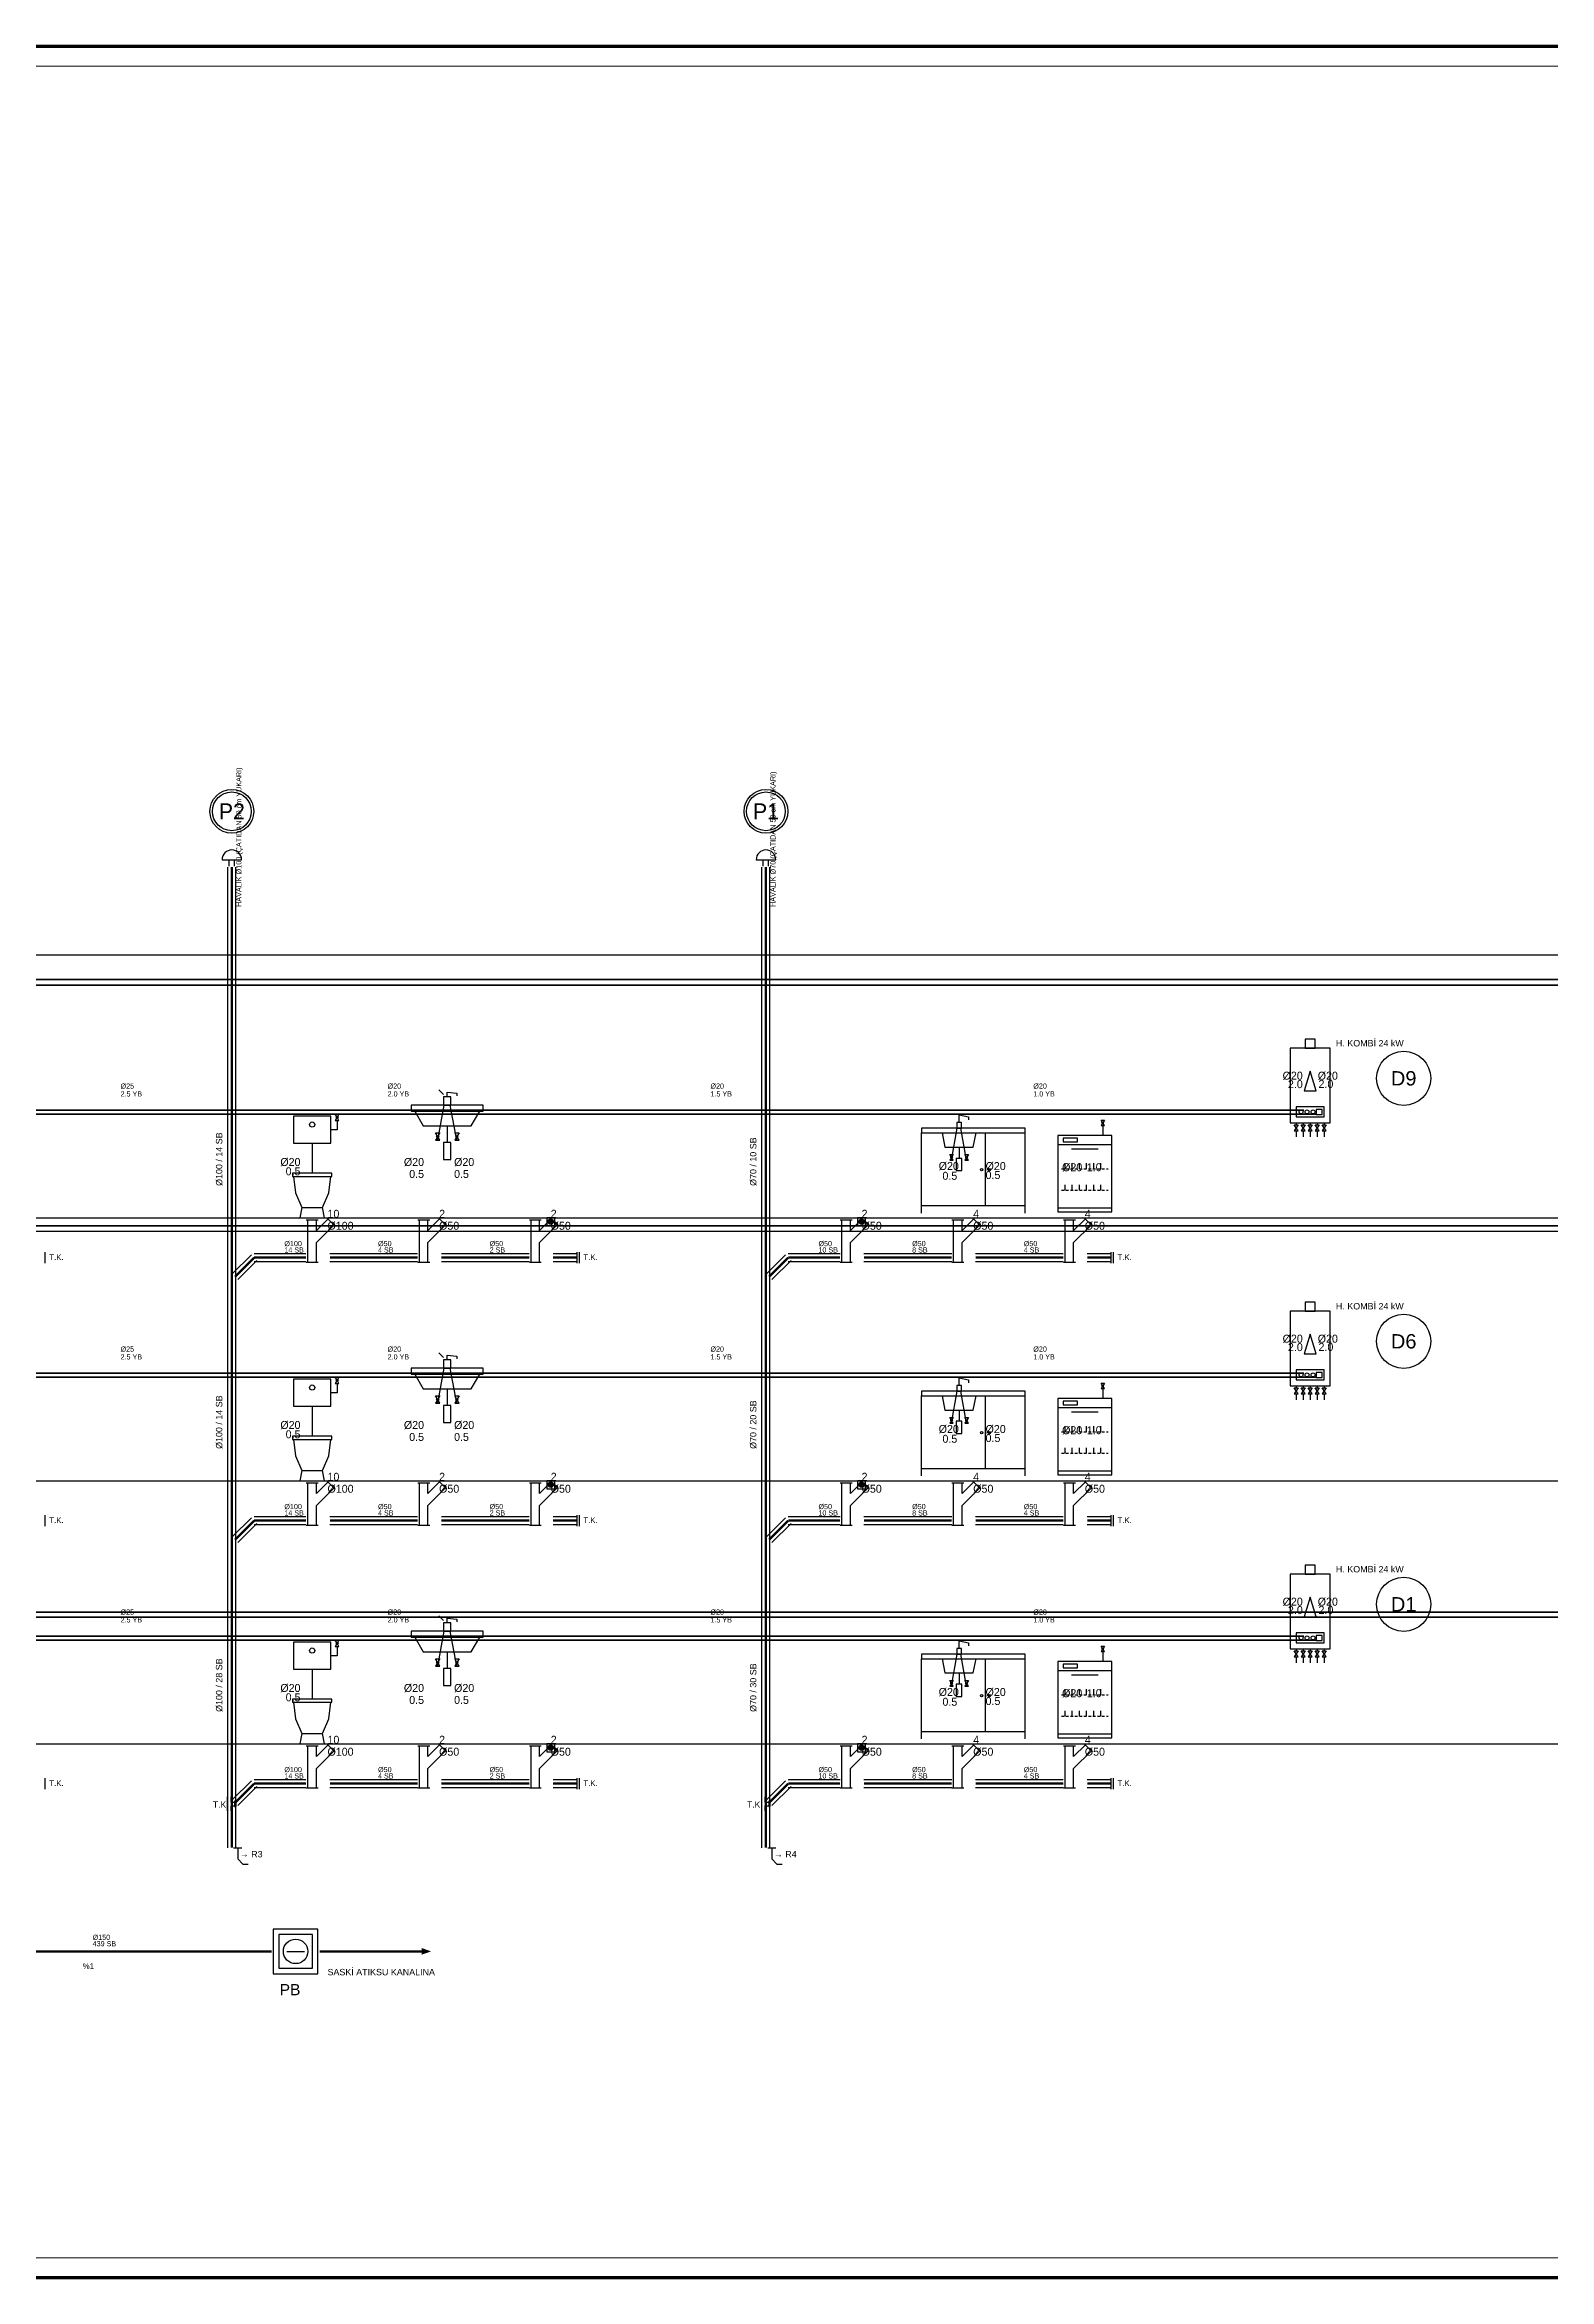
# Model space of a CAD drawing. Header units: centimetres. Extents: x -3962 to 31822, y -2 to 2802.
# Drawn here: x 17165 to 19053, y -2 to 2802 of the extents above; entities that cross this region are included whole.
import ezdxf
from ezdxf.enums import TextEntityAlignment as Align

# ---------------------------------------------------------------- set-up
doc = ezdxf.new("R2010")
doc.units = ezdxf.units.CM
doc.linetypes.add('BASMA HATTI', pattern=[31, 25, -6])
doc.linetypes.add('PIS', pattern=[38, 30, -8])
for name, color, linetype in [('ROTAS-CIHAZ', 135, 'CONTINUOUS'), ('ROTAS-PAFTA', 7, 'CONTINUOUS'), ('ROTAS-PIS-SU-BORUSU', 6, 'PIS'), ('ROTAS-PISSU-CAP', 211, 'CONTINUOUS'), ('ROTAS-PISSU-KOLONNO', 211, 'CONTINUOUS'), ('ROTAS-PVC', 43, 'CONTINUOUS'), ('ROTAS-ROGAR', 5, 'CONTINUOUS'), ('ROTAS-SEMA', 8, 'CONTINUOUS'), ('ROTAS-SICAKSU-BORU', 1, 'BASMA HATTI'), ('ROTAS-SOGUKSU-BORU', 5, 'CONTINUOUS'), ('ROTAS-TEFRIS', 15, 'CONTINUOUS')]:
    doc.layers.add(name, color=color, linetype=linetype)
doc.styles.add('ROTAS', font='arial.ttf')

# ---------------------------------------------------------------- blocks, each defined once
blk = doc.blocks.new('ROTAS-KLOZET-SEMA')
blk.add_line((-19.2, 93.6), (-19.2, 55.9))
for points in [[(-42.6, 93.6), (4.2, 93.6), (4.2, 127.4), (-42.6, 127.4)], [(9.7, 130), (14.4, 130), (12, 126.1)], [(9.7, 122.2), (14.4, 122.2), (12, 126.1)], [(-43.9, 52), (5.5, 52), (5.5, 55.9), (-43.9, 55.9)]]:
    blk.add_lwpolyline(points, close=True)
for points in [[(12, 122.2), (12, 110.5), (4.2, 110.5)], [(-42.6, 52), (-40, 31.2), (-32.2, 13), (-6.2, 13), (1.6, 31.2), (4.2, 52)], [(-32.2, 13), (-34.8, 0), (-3.6, 0), (-6.2, 13)]]:
    blk.add_lwpolyline(points)
for centre, radius in [((-19.2, 117), 3.25), ((12, 126.1), 1.17)]:
    blk.add_circle(centre, radius)
for tag, p in [('SOCP', (-33.9, 70)), ('SO', (-33.9, 58.3))]:
    blk.add_attdef(tag, text='', height=10).set_placement(p, align=Align.MIDDLE_RIGHT)
for tag, p in [('PS', (0, 5)), ('PSCP', (0, -10))]:
    blk.add_attdef(tag, text='', height=10).set_placement(p, align=Align.MIDDLE_LEFT)
blk = doc.blocks.new('ROTAS-PVC-CATAL-SAG')
for p, q in [((9.7, -10.5), (-0.8, 0)), ((-26.7, -2.4), (-11.8, -2.4)), ((-24.6, -55.5), (-24.6, -2.4)), ((-14, -16.1), (0.7, -1.5)), ((-14, -16.1), (-14, -2.4)), ((-14, -31.2), (8.2, -9)), ((-26.7, -55.5), (-11.8, -55.5)), ((-14, -55.5), (-14, -31.2))]:
    blk.add_line(p, q)
blk = doc.blocks.new('ROTAS-LAVABO-SEMA')
for p, q in [((-1.8, 97.5), (6.5, 141.2)), ((5.7, 154.7), (-0.3, 160.7)), ((22.3, 97.5), (14, 141.2)), ((10.2, 115.5), (10.2, 94.4))]:
    blk.add_line(p, q)
for points in [[(-35, 133.6), (55.4, 133.6), (55.4, 141.2), (-35, 141.2)], [(5.7, 141.2), (14.7, 141.2), (14.7, 151.7), (5.7, 151.7)], [(-4.5, 106.5), (0.9, 106.5), (-1.8, 102)], [(-4.5, 97.5), (0.9, 97.5), (-1.8, 102)], [(5.7, 73.3), (14.7, 73.3), (14.7, 94.4), (5.7, 94.4)], [(19.6, 106.5), (25, 106.5), (22.3, 102)], [(19.6, 97.5), (25, 97.5), (22.3, 102)]]:
    blk.add_lwpolyline(points, close=True)
for points in [[(10.2, 151.7), (10.2, 157.7), (22.3, 156.2), (22.3, 153.2)], [(-30.5, 133.6), (-19.9, 115.5), (40.4, 115.5), (50.9, 133.6)]]:
    blk.add_lwpolyline(points)
for centre in [(-1.8, 102), (22.3, 102)]:
    blk.add_circle(centre, 1.36)
for tag, p in [('SCCP', (-18.9, 70)), ('SC', (-18.9, 55))]:
    blk.add_attdef(tag, text='', height=10).set_placement(p, align=Align.MIDDLE_RIGHT)
for tag, p in [('SOCP', (18.8, 70)), ('SO', (18.8, 55)), ('PS', (0, 5)), ('PSCP', (0, -10))]:
    blk.add_attdef(tag, text='', height=10).set_placement(p, align=Align.MIDDLE_LEFT)
blk = doc.blocks.new('ROTAS-YER-SUZGECI-DN50-SEMA')
for p, q in [((-3.3, -5), (3.3, -5)), ((-3.1, -3.9), (3.1, -3.9)), ((-3.1, -6.1), (3.1, -6.1)), ((-2.4, -2.7), (2.4, -2.7)), ((-2.4, -7.3), (2.4, -7.3))]:
    blk.add_line(p, q)
blk.add_lwpolyline([(-5, -10), (5, -10), (5, 0), (-5, 0)], close=True)
blk.add_circle((0, -5), 3.33)
for tag, p in [('PS', (0, 5)), ('PSCP', (0, -10))]:
    blk.add_attdef(tag, text='', height=10).set_placement(p, align=Align.MIDDLE_LEFT)
blk = doc.blocks.new('ROTAS-PIS-SU-CAP-SB')
for tag, p in [('PSCP_001', (0.83, 1.29)), ('PS_001', (0.83, 0.07))]:
    blk.add_attdef(tag, p, '', height=1)
blk = doc.blocks.new('ROTAS-EVIYE-SEMA')
for p, q in [((-27.2, 72.2), (-20.1, 112.4)), ((-8.3, 72.2), (-15.4, 112.4)), ((-65, 6), (-65, 106.5)), ((-17.7, 88.8), (-17.7, 74.6)), ((15.4, 15.5), (15.4, 106.5)), ((65, 6), (65, 106.5)), ((-65, 15.5), (65, 15.5))]:
    blk.add_line(p, q)
for points in [[(-65, 106.5), (65, 106.5), (65, 112.4), (-65, 112.4)], [(-20.7, 112.4), (-14.8, 112.4), (-14.8, 119.5), (-20.7, 119.5)], [(-29.3, 79.3), (-25.1, 79.3), (-27.2, 75.8)], [(-29.3, 72.2), (-25.1, 72.2), (-27.2, 75.8)], [(-21.3, 59.2), (-14.2, 59.2), (-14.2, 74.6), (-21.3, 74.6)], [(-10.4, 79.3), (-6.1, 79.3), (-8.3, 75.8)], [(-10.4, 72.2), (-6.1, 72.2), (-8.3, 75.8)]]:
    blk.add_lwpolyline(points, close=True)
for points in [[(-17.7, 119.5), (-17.7, 129), (-5.9, 126.6), (-5.9, 123)], [(-39, 106.5), (-35.5, 88.8), (0, 88.8), (3.5, 106.5)]]:
    blk.add_lwpolyline(points)
for centre, radius in [((-27.2, 75.8), 1.06), ((-8.3, 75.8), 1.06), ((10.6, 60.4), 1.42), ((20.1, 60.4), 1.42)]:
    blk.add_circle(centre, radius)
for tag, p in [('SCCP', (-18, 65)), ('SC', (-20, 52.7))]:
    blk.add_attdef(tag, text='', height=10).set_placement(p, align=Align.MIDDLE_RIGHT)
for tag, p in [('SOCP', (15.5, 64.9)), ('SO', (15.5, 53.6)), ('PS', (0, 5)), ('PSCP', (0, -10))]:
    blk.add_attdef(tag, text='', height=10).set_placement(p, align=Align.MIDDLE_LEFT)
blk = doc.blocks.new('ROTAS-BULASIK-MAKINESI-SEMA')
for p, q in [((22.5, 115.7), (22.5, 103.3)), ((-33.8, 92), (33.8, 92)), ((-16.9, 86.4), (16.9, 86.4)), ((-29.3, 61.6), (-25.9, 61.6)), ((-24.8, 61.6), (-24.8, 68.4)), ((-23.7, 61.6), (-20.3, 61.6)), ((-18, 61.6), (-14.7, 61.6)), ((-15.8, 61.6), (-15.8, 68.4)), ((-12.4, 61.6), (-9, 61.6)), ((-6.8, 61.6), (-6.8, 68.4)), ((-6.8, 61.6), (-3.4, 61.6)), ((-1.1, 61.6), (2.3, 61.6)), ((2.3, 61.6), (2.3, 68.4)), ((4.5, 61.6), (7.9, 61.6)), ((10.1, 61.6), (13.5, 61.6)), ((11.3, 61.6), (11.3, 68.4)), ((15.8, 61.6), (19.2, 61.6)), ((20.3, 61.6), (20.3, 68.4)), ((21.4, 61.6), (24.8, 61.6)), ((27, 61.6), (29.3, 61.6)), ((-29.3, 34.6), (-25.9, 34.6)), ((-24.8, 34.6), (-24.8, 41.3)), ((-23.7, 34.6), (-20.3, 34.6)), ((-18, 34.6), (-14.7, 34.6)), ((-15.8, 34.6), (-15.8, 41.3)), ((-12.4, 34.6), (-9, 34.6)), ((-6.8, 34.6), (-6.8, 41.3)), ((-6.8, 34.6), (-3.4, 34.6)), ((-1.1, 34.6), (2.3, 34.6)), ((2.3, 34.6), (2.3, 41.3)), ((4.5, 34.6), (7.9, 34.6)), ((10.1, 34.6), (13.5, 34.6)), ((11.3, 34.6), (11.3, 41.3)), ((15.8, 34.6), (19.2, 34.6)), ((20.3, 34.6), (20.3, 41.3)), ((21.4, 34.6), (24.8, 34.6)), ((27, 34.6), (29.3, 34.6))]:
    blk.add_line(p, q)
for points in [[(20.5, 122.5), (24.6, 122.5), (22.5, 119.1)], [(20.5, 115.7), (24.6, 115.7), (22.5, 119.1)], [(-33.8, 7.5), (33.8, 7.5), (33.8, 103.3), (-33.8, 103.3)], [(-27, 95.4), (-9, 95.4), (-9, 99.9), (-27, 99.9)], [(-33.8, 7.5), (33.8, 7.5), (33.8, 12), (-33.8, 12)]]:
    blk.add_lwpolyline(points, close=True)
blk.add_circle((22.5, 119.1), 1.01)
blk.add_attdef('SOCP', text='', height=10).set_placement((-3.2, 63.4), align=Align.MIDDLE_RIGHT)
for tag, p in [('SO', (2.5, 63.4)), ('PS', (0, 5)), ('PSCP', (0, -10))]:
    blk.add_attdef(tag, text='', height=10).set_placement(p, align=Align.MIDDLE_LEFT)
blk = doc.blocks.new('ROTAS-KOMBI-SEMA')
for p, q in [((-24.9, 119.1), (-24.9, 116.6)), ((-16.2, 119.1), (-16.2, 116.6)), ((-7.4, 119.1), (-7.4, 116.6)), ((1.3, 119.1), (1.3, 116.6)), ((10.1, 119.1), (10.1, 116.6)), ((-24.9, 109.1), (-24.9, 101.6)), ((-16.2, 109.1), (-16.2, 101.6)), ((-7.4, 109.1), (-7.4, 101.6)), ((1.3, 109.1), (1.3, 101.6)), ((10.1, 109.1), (10.1, 101.6))]:
    blk.add_line(p, q)
for points in [[(-32.4, 119.1), (17.6, 119.1), (17.6, 212.9), (-32.4, 212.9)], [(-13.7, 212.9), (-1.2, 212.9), (-1.2, 224.1), (-13.7, 224.1)], [(-14.9, 159.1), (0.1, 159.1), (-7.4, 184.1)], [(-27.4, 116.6), (-22.4, 116.6), (-24.9, 112.9)], [(-27.4, 109.1), (-22.4, 109.1), (-24.9, 112.9)], [(-24.9, 126.6), (10.1, 126.6), (10.1, 139.1), (-24.9, 139.1)], [(-18.7, 116.6), (-13.7, 116.6), (-16.2, 112.9)], [(-18.7, 109.1), (-13.7, 109.1), (-16.2, 112.9)], [(-9.9, 116.6), (-4.9, 116.6), (-7.4, 112.9)], [(-9.9, 109.1), (-4.9, 109.1), (-7.4, 112.9)], [(-1.2, 116.6), (3.8, 116.6), (1.3, 112.9)], [(-1.2, 109.1), (3.8, 109.1), (1.3, 112.9)], [(0.1, 129.7), (7.6, 129.7), (7.6, 136), (0.1, 136)], [(7.6, 116.6), (12.6, 116.6), (10.1, 112.9)], [(7.6, 109.1), (12.6, 109.1), (10.1, 112.9)]]:
    blk.add_lwpolyline(points, close=True)
for centre in [(-18.7, 132.9), (-11.2, 132.9), (-3.7, 132.9)]:
    blk.add_circle(centre, 2.5)
for tag, p in [('SCCP', (-16.6, 178.3)), ('SC', (-16.6, 167.7))]:
    blk.add_attdef(tag, text='', height=10).set_placement(p, align=Align.MIDDLE_RIGHT)
for tag, p in [('SOCP', (2.2, 178.3)), ('SO', (3.2, 167.9))]:
    blk.add_attdef(tag, text='', height=10).set_placement(p, align=Align.MIDDLE_LEFT)
blk = doc.blocks.new('ROTAS-TEMIZ-SU-CAP-MB')
for tag, p in [('SOCP_001', (0.83, 4.92)), ('SO_001', (0.83, 3.42)), ('SCCP_001', (0.83, 1.92)), ('SC_001', (0.83, 0.42))]:
    blk.add_attdef(tag, p, '', height=1)
blk = doc.blocks.new('ROTAS-KOLON-HAVALIK-SAPKASI')
for p, q in [((-7.7, 5.8), (7.7, 5.8)), ((-2.1, 0.7), (-2.1, 5.8)), ((2.1, 0.7), (2.1, 5.8))]:
    blk.add_line(p, q)
blk.add_arc((0, 5.8), 7.69, 0, 180)
blk = doc.blocks.new('ROTAS-PIS-SU-KOLON-NO')
for radius in [27.5, 24.3]:
    blk.add_circle((0, 0), radius)
blk.add_attdef('K', text='', height=20).set_placement((0, 0), align=Align.MIDDLE_CENTER)
blk = doc.blocks.new('ROTAS-TEMIZLEME-KAPAGI-KOLON')
for p, q in [((-6.6, -11), (-6.6, 11)), ((-1.1, 2.8), (-1.1, 11)), ((-1.1, 2.8), (4.4, 2.8)), ((5.5, -1.8), (5.5, 1.8)), ((-1.1, -11), (-1.1, -2.8)), ((-1.1, -2.8), (4.4, -2.8))]:
    blk.add_line(p, q)
blk.add_lwpolyline([(4.4, -4.1), (6.6, -4.1), (6.6, 4.1), (4.4, 4.1)], close=True)
blk.add_attdef('TK', (-29.6, -6), '', height=10)
blk = doc.blocks.new('ROTAS-PVC-DIRSEK')
blk.add_line((2.2, 0), (12.5, 0))
blk.add_lwpolyline([(7.4, 0), (7.4, -14), (13.8, -20.4), (20.3, -20.4)])

msp = doc.modelspace()

# ---------------------------------------------------------------- linework, layer by layer
at = {"layer": 'ROTAS-PAFTA'}
for points, const_width in [([(15040, 0), (26330, 0), (26330, 2800), (15040, 2800)], 4), ([(15065, 25), (26305, 25), (26305, 2775), (15065, 2775)], 1)]:
    msp.add_lwpolyline(points, close=True, dxfattribs=dict(at, const_width=const_width))
at = {"layer": 'ROTAS-PIS-SU-BORUSU', "const_width": 3}
for points in [[(17400, 539.5), (17400, 1770)], [(18070, 539.5), (18070, 1770)], [(17428, 1280), (17404, 1256)], [(17428, 1280), (17493, 1280)], [(17523, 1280), (17633, 1280)], [(17663, 1280), (17773, 1280)], [(17803, 1280), (17833, 1280)], [(18098, 1280), (18074, 1256)], [(18098, 1280), (18163, 1280)], [(18193, 1280), (18303, 1280)], [(18333, 1280), (18443, 1280)], [(18473, 1280), (18503, 1280)], [(17428, 950), (17404, 926)], [(17428, 950), (17493, 950)], [(17523, 950), (17633, 950)], [(17663, 950), (17773, 950)], [(17803, 950), (17833, 950)], [(18098, 950), (18074, 926)], [(18098, 950), (18163, 950)], [(18193, 950), (18303, 950)], [(18333, 950), (18443, 950)], [(18473, 950), (18503, 950)], [(17428, 620), (17404, 596)], [(17428, 620), (17493, 620)], [(17523, 620), (17633, 620)], [(17663, 620), (17773, 620)], [(17803, 620), (17833, 620)], [(18098, 620), (18074, 596)], [(18098, 620), (18163, 620)], [(18193, 620), (18303, 620)], [(18333, 620), (18443, 620)], [(18473, 620), (18503, 620)], [(16990, 409.5), (17450, 409.5)], [(17510, 409.5), (17640, 409.5)]]:
    msp.add_lwpolyline(points, dxfattribs=at)
at = {"layer": 'ROTAS-PIS-SU-BORUSU'}
msp.add_solid([(17650, 409.5), (17638, 405.3), (17638, 413.7)], dxfattribs=at)
at = {"layer": 'ROTAS-PISSU-KOLONNO'}
for centre in [(18870, 1505), (18870, 1175), (18870, 845)]:
    msp.add_circle(centre, 34, dxfattribs=at)
at = {"layer": 'ROTAS-PVC'}
for p, q in [((17395, 539.5), (17395, 1770)), ((17405, 539.5), (17405, 1770)), ((18065, 539.5), (18065, 1770)), ((18075, 539.5), (18075, 1770)), ((17166, 1273), (17166, 1287)), ((17424.5, 1283.5), (17400.5, 1259.5)), ((17431.5, 1276.5), (17407.5, 1252.5)), ((17428, 1285), (17493, 1285)), ((17428, 1275), (17493, 1275)), ((17523, 1285), (17633, 1285)), ((17523, 1275), (17633, 1275)), ((17663, 1285), (17773, 1285)), ((17663, 1275), (17773, 1275)), ((17803, 1285), (17833, 1285)), ((17803, 1275), (17833, 1275)), ((17833, 1273), (17833, 1287)), ((17836, 1273), (17836, 1287)), ((18094.5, 1283.5), (18070.5, 1259.5)), ((18101.5, 1276.5), (18077.5, 1252.5)), ((18098, 1285), (18163, 1285)), ((18098, 1275), (18163, 1275)), ((18193, 1285), (18303, 1285)), ((18193, 1275), (18303, 1275)), ((18333, 1285), (18443, 1285)), ((18333, 1275), (18443, 1275)), ((18473, 1285), (18503, 1285)), ((18473, 1275), (18503, 1275)), ((18503, 1273), (18503, 1287)), ((18506, 1273), (18506, 1287)), ((17166, 943), (17166, 957)), ((17424.5, 953.5), (17400.5, 929.5)), ((17428, 955), (17493, 955)), ((17523, 955), (17633, 955)), ((17663, 955), (17773, 955)), ((17803, 955), (17833, 955)), ((17833, 943), (17833, 957)), ((17836, 943), (17836, 957)), ((18094.5, 953.5), (18070.5, 929.5)), ((18098, 955), (18163, 955)), ((18193, 955), (18303, 955)), ((18333, 955), (18443, 955)), ((18473, 955), (18503, 955)), ((18503, 943), (18503, 957)), ((18506, 943), (18506, 957)), ((17431.5, 946.5), (17407.5, 922.5)), ((17428, 945), (17493, 945)), ((17523, 945), (17633, 945)), ((17663, 945), (17773, 945)), ((17803, 945), (17833, 945)), ((18101.5, 946.5), (18077.5, 922.5)), ((18098, 945), (18163, 945)), ((18193, 945), (18303, 945)), ((18333, 945), (18443, 945)), ((18473, 945), (18503, 945)), ((17166, 613), (17166, 627)), ((17424.5, 623.5), (17400.5, 599.5)), ((17428, 625), (17493, 625)), ((17523, 625), (17633, 625)), ((17663, 625), (17773, 625)), ((17803, 625), (17833, 625)), ((17833, 613), (17833, 627)), ((17836, 613), (17836, 627)), ((18094.5, 623.5), (18070.5, 599.5)), ((18098, 625), (18163, 625)), ((18193, 625), (18303, 625)), ((18333, 625), (18443, 625)), ((18473, 625), (18503, 625)), ((18503, 613), (18503, 627)), ((18506, 613), (18506, 627)), ((17431.5, 616.5), (17407.5, 592.5)), ((17428, 615), (17493, 615)), ((17523, 615), (17633, 615)), ((17663, 615), (17773, 615)), ((17803, 615), (17833, 615)), ((18101.5, 616.5), (18077.5, 592.5)), ((18098, 615), (18163, 615)), ((18193, 615), (18303, 615)), ((18333, 615), (18443, 615)), ((18473, 615), (18503, 615))]:
    msp.add_line(p, q, dxfattribs=at)
at = {"layer": 'ROTAS-ROGAR'}
msp.add_line((17468.8, 409.5), (17491.2, 409.5), dxfattribs=at)
for points in [[(17452, 381.5), (17508, 381.5), (17508, 437.5), (17452, 437.5)], [(17459, 388.5), (17501, 388.5), (17501, 430.5), (17459, 430.5)]]:
    msp.add_lwpolyline(points, close=True, dxfattribs=at)
msp.add_circle((17480, 409.5), 15.4, dxfattribs=at)
at = {"layer": 'ROTAS-SEMA'}
for points in [[(15140, 1660), (26230, 1660)], [(15140, 1330), (26230, 1330)], [(15140, 1000), (26230, 1000)], [(15140, 670), (26230, 670)]]:
    msp.add_lwpolyline(points, dxfattribs=at)
at = {"layer": 'ROTAS-SICAKSU-BORU', "const_width": 2}
for points in [[(18745, 1465), (15885, 1465)], [(18745, 1135), (15885, 1135)], [(18745, 805), (15885, 805)]]:
    msp.add_lwpolyline(points, dxfattribs=at)
at = {"layer": 'ROTAS-SOGUKSU-BORU', "const_width": 2}
for points in [[(15400, 775), (15400, 1629), (21942, 1629), (21942, 1460), (22010, 1460)], [(15360, 775), (15360, 1622), (19136, 1622), (19136, 1460), (19210, 1460)], [(15600, 1460), (18760, 1460)], [(15520, 775), (15520, 1320), (21960, 1320), (21960, 1130), (22010, 1130)], [(15480, 775), (15480, 1313), (19154, 1313), (19154, 1130), (19210, 1130)], [(15600, 1130), (18760, 1130)], [(15600, 775), (15600, 829), (19172, 829), (19172, 800), (19210, 800)], [(15640, 835), (21978, 835), (21978, 800), (22010, 800)], [(15600, 800), (18760, 800)]]:
    msp.add_lwpolyline(points, dxfattribs=at)

# ---------------------------------------------------------------- block references
at = {"layer": 'ROTAS-TEFRIS'}
ref = msp.add_blockref('ROTAS-PIS-SU-KOLON-NO', (17400, 1840), dxfattribs=at)
ref.add_attrib('K', 'P2', dxfattribs={"height": 20}).set_placement((17400, 1840), align=Align.MIDDLE_CENTER)
ref = msp.add_blockref('ROTAS-PIS-SU-KOLON-NO', (18070, 1840), dxfattribs=at)
ref.add_attrib('K', 'P1', dxfattribs={"height": 20}).set_placement((18070, 1840), align=Align.MIDDLE_CENTER)
at = {"layer": 'ROTAS-TEFRIS', "xscale": 1.6, "yscale": 1.6}
for p in [(17400, 1770), (18070, 1770)]:
    msp.add_blockref('ROTAS-KOLON-HAVALIK-SAPKASI', p, dxfattribs=at)
at = {"layer": 'ROTAS-TEFRIS'}
ref = msp.add_blockref('ROTAS-KOMBI-SEMA', (18760, 1330), dxfattribs=at)
ref.add_attrib('SO', '2.0', dxfattribs={"height": 10}).set_placement((18763.2, 1497.9), align=Align.MIDDLE_LEFT)
ref.add_attrib('SOCP', 'Ø20', dxfattribs={"height": 10}).set_placement((18762.2, 1508.3), align=Align.MIDDLE_LEFT)
ref.add_attrib('SC', '2.0', dxfattribs={"height": 10}).set_placement((18743.4, 1497.7), align=Align.MIDDLE_RIGHT)
ref.add_attrib('SCCP', 'Ø20', dxfattribs={"height": 10}).set_placement((18743.4, 1508.3), align=Align.MIDDLE_RIGHT)
ref = msp.add_blockref('ROTAS-TEMIZ-SU-CAP-MB', (17255, 1460), dxfattribs=dict(at, xscale=6.5, yscale=6.5))
ref.add_attrib('SO_001', '2.5 YB', (17260.4, 1482.2), dxfattribs={"height": 6.5})
ref.add_attrib('SOCP_001', 'Ø25', (17260.4, 1492), dxfattribs={"height": 6.5})
ref = msp.add_blockref('ROTAS-TEMIZ-SU-CAP-MB', (17590, 1460), dxfattribs=dict(at, xscale=6.5, yscale=6.5))
ref.add_attrib('SO_001', '2.0 YB', (17595.4, 1482.2), dxfattribs={"height": 6.5})
ref.add_attrib('SOCP_001', 'Ø20', (17595.4, 1492), dxfattribs={"height": 6.5})
ref = msp.add_blockref('ROTAS-LAVABO-SEMA', (17660, 1330), dxfattribs=at)
ref.add_attrib('SO', '0.5', dxfattribs={"height": 10}).set_placement((17678.8, 1385), align=Align.MIDDLE_LEFT)
ref.add_attrib('SOCP', 'Ø20', dxfattribs={"height": 10}).set_placement((17678.8, 1400), align=Align.MIDDLE_LEFT)
ref.add_attrib('SC', '0.5', dxfattribs={"height": 10}).set_placement((17641.1, 1385), align=Align.MIDDLE_RIGHT)
ref.add_attrib('SCCP', 'Ø20', dxfattribs={"height": 10}).set_placement((17641.1, 1400), align=Align.MIDDLE_RIGHT)
ref.add_attrib('PSCP', 'Ø50', dxfattribs={"height": 10}).set_placement((17660, 1320), align=Align.MIDDLE_LEFT)
ref.add_attrib('PS', '2', dxfattribs={"height": 10}).set_placement((17660, 1335), align=Align.MIDDLE_LEFT)
ref = msp.add_blockref('ROTAS-TEMIZ-SU-CAP-MB', (17995, 1460), dxfattribs=dict(at, xscale=6.5, yscale=6.5))
ref.add_attrib('SO_001', '1.5 YB', (18000.4, 1482.2), dxfattribs={"height": 6.5})
ref.add_attrib('SOCP_001', 'Ø20', (18000.4, 1492), dxfattribs={"height": 6.5})
ref = msp.add_blockref('ROTAS-TEMIZ-SU-CAP-MB', (18400, 1460), dxfattribs=dict(at, xscale=6.5, yscale=6.5))
ref.add_attrib('SO_001', '1.0 YB', (18405.4, 1482.2), dxfattribs={"height": 6.5})
ref.add_attrib('SOCP_001', 'Ø20', (18405.4, 1492), dxfattribs={"height": 6.5})
ref = msp.add_blockref('ROTAS-KLOZET-SEMA', (17520, 1330), dxfattribs=at)
ref.add_attrib('SO', '0.5', dxfattribs={"height": 10}).set_placement((17486.1, 1388.3), align=Align.MIDDLE_RIGHT)
ref.add_attrib('SOCP', 'Ø20', dxfattribs={"height": 10}).set_placement((17486.1, 1400), align=Align.MIDDLE_RIGHT)
ref.add_attrib('PSCP', 'Ø100', dxfattribs={"height": 10}).set_placement((17520, 1320), align=Align.MIDDLE_LEFT)
ref.add_attrib('PS', '10', dxfattribs={"height": 10}).set_placement((17520, 1335), align=Align.MIDDLE_LEFT)
ref = msp.add_blockref('ROTAS-EVIYE-SEMA', (18330, 1330), dxfattribs=at)
ref.add_attrib('SO', '0.5', dxfattribs={"height": 10}).set_placement((18345.5, 1383.6), align=Align.MIDDLE_LEFT)
ref.add_attrib('SOCP', 'Ø20', dxfattribs={"height": 10}).set_placement((18345.5, 1394.9), align=Align.MIDDLE_LEFT)
ref.add_attrib('SC', '0.5', dxfattribs={"height": 10}).set_placement((18310, 1382.7), align=Align.MIDDLE_RIGHT)
ref.add_attrib('SCCP', 'Ø20', dxfattribs={"height": 10}).set_placement((18312, 1395), align=Align.MIDDLE_RIGHT)
ref.add_attrib('PSCP', 'Ø50', dxfattribs={"height": 10}).set_placement((18330, 1320), align=Align.MIDDLE_LEFT)
ref.add_attrib('PS', '4', dxfattribs={"height": 10}).set_placement((18330, 1335), align=Align.MIDDLE_LEFT)
ref = msp.add_blockref('ROTAS-BULASIK-MAKINESI-SEMA', (18470, 1330), dxfattribs=at)
ref.add_attrib('SO', '1.0', dxfattribs={"height": 10}).set_placement((18472.5, 1393.4), align=Align.MIDDLE_LEFT)
ref.add_attrib('SOCP', 'Ø20', dxfattribs={"height": 10}).set_placement((18466.8, 1393.4), align=Align.MIDDLE_RIGHT)
ref.add_attrib('PSCP', 'Ø50', dxfattribs={"height": 10}).set_placement((18470, 1320), align=Align.MIDDLE_LEFT)
ref.add_attrib('PS', '4', dxfattribs={"height": 10}).set_placement((18470, 1335), align=Align.MIDDLE_LEFT)
for name, p in [('ROTAS-PVC-CATAL-SAG', (17520, 1330)), ('ROTAS-PVC-CATAL-SAG', (17660, 1330)), ('ROTAS-PVC-CATAL-SAG', (17800, 1330)), ('ROTAS-PVC-CATAL-SAG', (18190, 1330)), ('ROTAS-PVC-CATAL-SAG', (18330, 1330)), ('ROTAS-PVC-CATAL-SAG', (18470, 1330)), ('ROTAS-PVC-CATAL-SAG', (17520, 1000)), ('ROTAS-PVC-CATAL-SAG', (17660, 1000)), ('ROTAS-PVC-CATAL-SAG', (17800, 1000)), ('ROTAS-PVC-CATAL-SAG', (18190, 1000)), ('ROTAS-PVC-CATAL-SAG', (18330, 1000)), ('ROTAS-PVC-CATAL-SAG', (18470, 1000)), ('ROTAS-PVC-CATAL-SAG', (17520, 670)), ('ROTAS-PVC-CATAL-SAG', (17660, 670)), ('ROTAS-PVC-CATAL-SAG', (17800, 670)), ('ROTAS-PVC-CATAL-SAG', (18190, 670)), ('ROTAS-PVC-CATAL-SAG', (18330, 670)), ('ROTAS-PVC-CATAL-SAG', (18470, 670)), ('ROTAS-PVC-DIRSEK', (17400, 539.5)), ('ROTAS-PVC-DIRSEK', (18070, 539.5))]:
    msp.add_blockref(name, p, dxfattribs=at)
ref = msp.add_blockref('ROTAS-YER-SUZGECI-DN50-SEMA', (17800, 1330), dxfattribs=at)
ref.add_attrib('PSCP', 'Ø50', dxfattribs={"height": 10}).set_placement((17800, 1320), align=Align.MIDDLE_LEFT)
ref.add_attrib('PS', '2', dxfattribs={"height": 10}).set_placement((17800, 1335), align=Align.MIDDLE_LEFT)
ref = msp.add_blockref('ROTAS-YER-SUZGECI-DN50-SEMA', (18190, 1330), dxfattribs=at)
ref.add_attrib('PSCP', 'Ø50', dxfattribs={"height": 10}).set_placement((18190, 1320), align=Align.MIDDLE_LEFT)
ref.add_attrib('PS', '2', dxfattribs={"height": 10}).set_placement((18190, 1335), align=Align.MIDDLE_LEFT)
ref = msp.add_blockref('ROTAS-PIS-SU-CAP-SB', (17460.5, 1286), dxfattribs=dict(at, xscale=6.5, yscale=6.5))
ref.add_attrib('PSCP_001', 'Ø100', (17465.9, 1294.4), dxfattribs={"height": 6.5})
ref.add_attrib('PS_001', '14 SB', (17465.9, 1286.4), dxfattribs={"height": 6.5})
ref = msp.add_blockref('ROTAS-PIS-SU-CAP-SB', (17578, 1286), dxfattribs=dict(at, xscale=6.5, yscale=6.5))
ref.add_attrib('PSCP_001', 'Ø50', (17583.4, 1294.4), dxfattribs={"height": 6.5})
ref.add_attrib('PS_001', '4 SB', (17583.4, 1286.4), dxfattribs={"height": 6.5})
ref = msp.add_blockref('ROTAS-PIS-SU-CAP-SB', (17718, 1286), dxfattribs=dict(at, xscale=6.5, yscale=6.5))
ref.add_attrib('PSCP_001', 'Ø50', (17723.4, 1294.4), dxfattribs={"height": 6.5})
ref.add_attrib('PS_001', '2 SB', (17723.4, 1286.4), dxfattribs={"height": 6.5})
ref = msp.add_blockref('ROTAS-PIS-SU-CAP-SB', (18130.5, 1286), dxfattribs=dict(at, xscale=6.5, yscale=6.5))
ref.add_attrib('PSCP_001', 'Ø50', (18135.9, 1294.4), dxfattribs={"height": 6.5})
ref.add_attrib('PS_001', '10 SB', (18135.9, 1286.4), dxfattribs={"height": 6.5})
ref = msp.add_blockref('ROTAS-PIS-SU-CAP-SB', (18248, 1286), dxfattribs=dict(at, xscale=6.5, yscale=6.5))
ref.add_attrib('PSCP_001', 'Ø50', (18253.4, 1294.4), dxfattribs={"height": 6.5})
ref.add_attrib('PS_001', '8 SB', (18253.4, 1286.4), dxfattribs={"height": 6.5})
ref = msp.add_blockref('ROTAS-PIS-SU-CAP-SB', (18388, 1286), dxfattribs=dict(at, xscale=6.5, yscale=6.5))
ref.add_attrib('PSCP_001', 'Ø50', (18393.4, 1294.4), dxfattribs={"height": 6.5})
ref.add_attrib('PS_001', '4 SB', (18393.4, 1286.4), dxfattribs={"height": 6.5})
ref = msp.add_blockref('ROTAS-KOMBI-SEMA', (18760, 1000), dxfattribs=at)
ref.add_attrib('SO', '2.0', dxfattribs={"height": 10}).set_placement((18763.2, 1167.9), align=Align.MIDDLE_LEFT)
ref.add_attrib('SOCP', 'Ø20', dxfattribs={"height": 10}).set_placement((18762.2, 1178.3), align=Align.MIDDLE_LEFT)
ref.add_attrib('SC', '2.0', dxfattribs={"height": 10}).set_placement((18743.4, 1167.7), align=Align.MIDDLE_RIGHT)
ref.add_attrib('SCCP', 'Ø20', dxfattribs={"height": 10}).set_placement((18743.4, 1178.3), align=Align.MIDDLE_RIGHT)
ref = msp.add_blockref('ROTAS-TEMIZ-SU-CAP-MB', (17255, 1130), dxfattribs=dict(at, xscale=6.5, yscale=6.5))
ref.add_attrib('SO_001', '2.5 YB', (17260.4, 1152.2), dxfattribs={"height": 6.5})
ref.add_attrib('SOCP_001', 'Ø25', (17260.4, 1162), dxfattribs={"height": 6.5})
ref = msp.add_blockref('ROTAS-TEMIZ-SU-CAP-MB', (17590, 1130), dxfattribs=dict(at, xscale=6.5, yscale=6.5))
ref.add_attrib('SO_001', '2.0 YB', (17595.4, 1152.2), dxfattribs={"height": 6.5})
ref.add_attrib('SOCP_001', 'Ø20', (17595.4, 1162), dxfattribs={"height": 6.5})
ref = msp.add_blockref('ROTAS-LAVABO-SEMA', (17660, 1000), dxfattribs=at)
ref.add_attrib('SO', '0.5', dxfattribs={"height": 10}).set_placement((17678.8, 1055), align=Align.MIDDLE_LEFT)
ref.add_attrib('SOCP', 'Ø20', dxfattribs={"height": 10}).set_placement((17678.8, 1070), align=Align.MIDDLE_LEFT)
ref.add_attrib('SC', '0.5', dxfattribs={"height": 10}).set_placement((17641.1, 1055), align=Align.MIDDLE_RIGHT)
ref.add_attrib('SCCP', 'Ø20', dxfattribs={"height": 10}).set_placement((17641.1, 1070), align=Align.MIDDLE_RIGHT)
ref.add_attrib('PSCP', 'Ø50', dxfattribs={"height": 10}).set_placement((17660, 990), align=Align.MIDDLE_LEFT)
ref.add_attrib('PS', '2', dxfattribs={"height": 10}).set_placement((17660, 1005), align=Align.MIDDLE_LEFT)
ref = msp.add_blockref('ROTAS-TEMIZ-SU-CAP-MB', (17995, 1130), dxfattribs=dict(at, xscale=6.5, yscale=6.5))
ref.add_attrib('SO_001', '1.5 YB', (18000.4, 1152.2), dxfattribs={"height": 6.5})
ref.add_attrib('SOCP_001', 'Ø20', (18000.4, 1162), dxfattribs={"height": 6.5})
ref = msp.add_blockref('ROTAS-TEMIZ-SU-CAP-MB', (18400, 1130), dxfattribs=dict(at, xscale=6.5, yscale=6.5))
ref.add_attrib('SO_001', '1.0 YB', (18405.4, 1152.2), dxfattribs={"height": 6.5})
ref.add_attrib('SOCP_001', 'Ø20', (18405.4, 1162), dxfattribs={"height": 6.5})
ref = msp.add_blockref('ROTAS-KLOZET-SEMA', (17520, 1000), dxfattribs=at)
ref.add_attrib('SO', '0.5', dxfattribs={"height": 10}).set_placement((17486.1, 1058.3), align=Align.MIDDLE_RIGHT)
ref.add_attrib('SOCP', 'Ø20', dxfattribs={"height": 10}).set_placement((17486.1, 1070), align=Align.MIDDLE_RIGHT)
ref.add_attrib('PSCP', 'Ø100', dxfattribs={"height": 10}).set_placement((17520, 990), align=Align.MIDDLE_LEFT)
ref.add_attrib('PS', '10', dxfattribs={"height": 10}).set_placement((17520, 1005), align=Align.MIDDLE_LEFT)
ref = msp.add_blockref('ROTAS-EVIYE-SEMA', (18330, 1000), dxfattribs=at)
ref.add_attrib('SO', '0.5', dxfattribs={"height": 10}).set_placement((18345.5, 1053.6), align=Align.MIDDLE_LEFT)
ref.add_attrib('SOCP', 'Ø20', dxfattribs={"height": 10}).set_placement((18345.5, 1064.9), align=Align.MIDDLE_LEFT)
ref.add_attrib('SC', '0.5', dxfattribs={"height": 10}).set_placement((18310, 1052.7), align=Align.MIDDLE_RIGHT)
ref.add_attrib('SCCP', 'Ø20', dxfattribs={"height": 10}).set_placement((18312, 1065), align=Align.MIDDLE_RIGHT)
ref.add_attrib('PSCP', 'Ø50', dxfattribs={"height": 10}).set_placement((18330, 990), align=Align.MIDDLE_LEFT)
ref.add_attrib('PS', '4', dxfattribs={"height": 10}).set_placement((18330, 1005), align=Align.MIDDLE_LEFT)
ref = msp.add_blockref('ROTAS-BULASIK-MAKINESI-SEMA', (18470, 1000), dxfattribs=at)
ref.add_attrib('SO', '1.0', dxfattribs={"height": 10}).set_placement((18472.5, 1063.4), align=Align.MIDDLE_LEFT)
ref.add_attrib('SOCP', 'Ø20', dxfattribs={"height": 10}).set_placement((18466.8, 1063.4), align=Align.MIDDLE_RIGHT)
ref.add_attrib('PSCP', 'Ø50', dxfattribs={"height": 10}).set_placement((18470, 990), align=Align.MIDDLE_LEFT)
ref.add_attrib('PS', '4', dxfattribs={"height": 10}).set_placement((18470, 1005), align=Align.MIDDLE_LEFT)
ref = msp.add_blockref('ROTAS-YER-SUZGECI-DN50-SEMA', (17800, 1000), dxfattribs=at)
ref.add_attrib('PSCP', 'Ø50', dxfattribs={"height": 10}).set_placement((17800, 990), align=Align.MIDDLE_LEFT)
ref.add_attrib('PS', '2', dxfattribs={"height": 10}).set_placement((17800, 1005), align=Align.MIDDLE_LEFT)
ref = msp.add_blockref('ROTAS-YER-SUZGECI-DN50-SEMA', (18190, 1000), dxfattribs=at)
ref.add_attrib('PSCP', 'Ø50', dxfattribs={"height": 10}).set_placement((18190, 990), align=Align.MIDDLE_LEFT)
ref.add_attrib('PS', '2', dxfattribs={"height": 10}).set_placement((18190, 1005), align=Align.MIDDLE_LEFT)
ref = msp.add_blockref('ROTAS-PIS-SU-CAP-SB', (17460.5, 956), dxfattribs=dict(at, xscale=6.5, yscale=6.5))
ref.add_attrib('PSCP_001', 'Ø100', (17465.9, 964.4), dxfattribs={"height": 6.5})
ref.add_attrib('PS_001', '14 SB', (17465.9, 956.4), dxfattribs={"height": 6.5})
ref = msp.add_blockref('ROTAS-PIS-SU-CAP-SB', (17578, 956), dxfattribs=dict(at, xscale=6.5, yscale=6.5))
ref.add_attrib('PSCP_001', 'Ø50', (17583.4, 964.4), dxfattribs={"height": 6.5})
ref.add_attrib('PS_001', '4 SB', (17583.4, 956.4), dxfattribs={"height": 6.5})
ref = msp.add_blockref('ROTAS-PIS-SU-CAP-SB', (17718, 956), dxfattribs=dict(at, xscale=6.5, yscale=6.5))
ref.add_attrib('PSCP_001', 'Ø50', (17723.4, 964.4), dxfattribs={"height": 6.5})
ref.add_attrib('PS_001', '2 SB', (17723.4, 956.4), dxfattribs={"height": 6.5})
ref = msp.add_blockref('ROTAS-PIS-SU-CAP-SB', (18130.5, 956), dxfattribs=dict(at, xscale=6.5, yscale=6.5))
ref.add_attrib('PSCP_001', 'Ø50', (18135.9, 964.4), dxfattribs={"height": 6.5})
ref.add_attrib('PS_001', '10 SB', (18135.9, 956.4), dxfattribs={"height": 6.5})
ref = msp.add_blockref('ROTAS-PIS-SU-CAP-SB', (18248, 956), dxfattribs=dict(at, xscale=6.5, yscale=6.5))
ref.add_attrib('PSCP_001', 'Ø50', (18253.4, 964.4), dxfattribs={"height": 6.5})
ref.add_attrib('PS_001', '8 SB', (18253.4, 956.4), dxfattribs={"height": 6.5})
ref = msp.add_blockref('ROTAS-PIS-SU-CAP-SB', (18388, 956), dxfattribs=dict(at, xscale=6.5, yscale=6.5))
ref.add_attrib('PSCP_001', 'Ø50', (18393.4, 964.4), dxfattribs={"height": 6.5})
ref.add_attrib('PS_001', '4 SB', (18393.4, 956.4), dxfattribs={"height": 6.5})
ref = msp.add_blockref('ROTAS-KOMBI-SEMA', (18760, 670), dxfattribs=at)
ref.add_attrib('SO', '2.0', dxfattribs={"height": 10}).set_placement((18763.2, 837.9), align=Align.MIDDLE_LEFT)
ref.add_attrib('SOCP', 'Ø20', dxfattribs={"height": 10}).set_placement((18762.2, 848.3), align=Align.MIDDLE_LEFT)
ref.add_attrib('SC', '2.0', dxfattribs={"height": 10}).set_placement((18743.4, 837.7), align=Align.MIDDLE_RIGHT)
ref.add_attrib('SCCP', 'Ø20', dxfattribs={"height": 10}).set_placement((18743.4, 848.3), align=Align.MIDDLE_RIGHT)
ref = msp.add_blockref('ROTAS-TEMIZ-SU-CAP-MB', (17255, 800), dxfattribs=dict(at, xscale=6.5, yscale=6.5))
ref.add_attrib('SO_001', '2.5 YB', (17260.4, 822.2), dxfattribs={"height": 6.5})
ref.add_attrib('SOCP_001', 'Ø25', (17260.4, 832), dxfattribs={"height": 6.5})
ref = msp.add_blockref('ROTAS-TEMIZ-SU-CAP-MB', (17590, 800), dxfattribs=dict(at, xscale=6.5, yscale=6.5))
ref.add_attrib('SO_001', '2.0 YB', (17595.4, 822.2), dxfattribs={"height": 6.5})
ref.add_attrib('SOCP_001', 'Ø20', (17595.4, 832), dxfattribs={"height": 6.5})
ref = msp.add_blockref('ROTAS-LAVABO-SEMA', (17660, 670), dxfattribs=at)
ref.add_attrib('SO', '0.5', dxfattribs={"height": 10}).set_placement((17678.8, 725), align=Align.MIDDLE_LEFT)
ref.add_attrib('SOCP', 'Ø20', dxfattribs={"height": 10}).set_placement((17678.8, 740), align=Align.MIDDLE_LEFT)
ref.add_attrib('SC', '0.5', dxfattribs={"height": 10}).set_placement((17641.1, 725), align=Align.MIDDLE_RIGHT)
ref.add_attrib('SCCP', 'Ø20', dxfattribs={"height": 10}).set_placement((17641.1, 740), align=Align.MIDDLE_RIGHT)
ref.add_attrib('PSCP', 'Ø50', dxfattribs={"height": 10}).set_placement((17660, 660), align=Align.MIDDLE_LEFT)
ref.add_attrib('PS', '2', dxfattribs={"height": 10}).set_placement((17660, 675), align=Align.MIDDLE_LEFT)
ref = msp.add_blockref('ROTAS-TEMIZ-SU-CAP-MB', (17995, 800), dxfattribs=dict(at, xscale=6.5, yscale=6.5))
ref.add_attrib('SO_001', '1.5 YB', (18000.4, 822.2), dxfattribs={"height": 6.5})
ref.add_attrib('SOCP_001', 'Ø20', (18000.4, 832), dxfattribs={"height": 6.5})
ref = msp.add_blockref('ROTAS-TEMIZ-SU-CAP-MB', (18400, 800), dxfattribs=dict(at, xscale=6.5, yscale=6.5))
ref.add_attrib('SO_001', '1.0 YB', (18405.4, 822.2), dxfattribs={"height": 6.5})
ref.add_attrib('SOCP_001', 'Ø20', (18405.4, 832), dxfattribs={"height": 6.5})
ref = msp.add_blockref('ROTAS-KLOZET-SEMA', (17520, 670), dxfattribs=at)
ref.add_attrib('SO', '0.5', dxfattribs={"height": 10}).set_placement((17486.1, 728.3), align=Align.MIDDLE_RIGHT)
ref.add_attrib('SOCP', 'Ø20', dxfattribs={"height": 10}).set_placement((17486.1, 740), align=Align.MIDDLE_RIGHT)
ref.add_attrib('PSCP', 'Ø100', dxfattribs={"height": 10}).set_placement((17520, 660), align=Align.MIDDLE_LEFT)
ref.add_attrib('PS', '10', dxfattribs={"height": 10}).set_placement((17520, 675), align=Align.MIDDLE_LEFT)
ref = msp.add_blockref('ROTAS-EVIYE-SEMA', (18330, 670), dxfattribs=at)
ref.add_attrib('SO', '0.5', dxfattribs={"height": 10}).set_placement((18345.5, 723.6), align=Align.MIDDLE_LEFT)
ref.add_attrib('SOCP', 'Ø20', dxfattribs={"height": 10}).set_placement((18345.5, 734.9), align=Align.MIDDLE_LEFT)
ref.add_attrib('SC', '0.5', dxfattribs={"height": 10}).set_placement((18310, 722.7), align=Align.MIDDLE_RIGHT)
ref.add_attrib('SCCP', 'Ø20', dxfattribs={"height": 10}).set_placement((18312, 735), align=Align.MIDDLE_RIGHT)
ref.add_attrib('PSCP', 'Ø50', dxfattribs={"height": 10}).set_placement((18330, 660), align=Align.MIDDLE_LEFT)
ref.add_attrib('PS', '4', dxfattribs={"height": 10}).set_placement((18330, 675), align=Align.MIDDLE_LEFT)
ref = msp.add_blockref('ROTAS-BULASIK-MAKINESI-SEMA', (18470, 670), dxfattribs=at)
ref.add_attrib('SO', '1.0', dxfattribs={"height": 10}).set_placement((18472.5, 733.4), align=Align.MIDDLE_LEFT)
ref.add_attrib('SOCP', 'Ø20', dxfattribs={"height": 10}).set_placement((18466.8, 733.4), align=Align.MIDDLE_RIGHT)
ref.add_attrib('PSCP', 'Ø50', dxfattribs={"height": 10}).set_placement((18470, 660), align=Align.MIDDLE_LEFT)
ref.add_attrib('PS', '4', dxfattribs={"height": 10}).set_placement((18470, 675), align=Align.MIDDLE_LEFT)
ref = msp.add_blockref('ROTAS-YER-SUZGECI-DN50-SEMA', (17800, 670), dxfattribs=at)
ref.add_attrib('PSCP', 'Ø50', dxfattribs={"height": 10}).set_placement((17800, 660), align=Align.MIDDLE_LEFT)
ref.add_attrib('PS', '2', dxfattribs={"height": 10}).set_placement((17800, 675), align=Align.MIDDLE_LEFT)
ref = msp.add_blockref('ROTAS-YER-SUZGECI-DN50-SEMA', (18190, 670), dxfattribs=at)
ref.add_attrib('PSCP', 'Ø50', dxfattribs={"height": 10}).set_placement((18190, 660), align=Align.MIDDLE_LEFT)
ref.add_attrib('PS', '2', dxfattribs={"height": 10}).set_placement((18190, 675), align=Align.MIDDLE_LEFT)
ref = msp.add_blockref('ROTAS-PIS-SU-CAP-SB', (17460.5, 626), dxfattribs=dict(at, xscale=6.5, yscale=6.5))
ref.add_attrib('PSCP_001', 'Ø100', (17465.9, 634.4), dxfattribs={"height": 6.5})
ref.add_attrib('PS_001', '14 SB', (17465.9, 626.4), dxfattribs={"height": 6.5})
ref = msp.add_blockref('ROTAS-PIS-SU-CAP-SB', (17578, 626), dxfattribs=dict(at, xscale=6.5, yscale=6.5))
ref.add_attrib('PSCP_001', 'Ø50', (17583.4, 634.4), dxfattribs={"height": 6.5})
ref.add_attrib('PS_001', '4 SB', (17583.4, 626.4), dxfattribs={"height": 6.5})
ref = msp.add_blockref('ROTAS-PIS-SU-CAP-SB', (17718, 626), dxfattribs=dict(at, xscale=6.5, yscale=6.5))
ref.add_attrib('PSCP_001', 'Ø50', (17723.4, 634.4), dxfattribs={"height": 6.5})
ref.add_attrib('PS_001', '2 SB', (17723.4, 626.4), dxfattribs={"height": 6.5})
ref = msp.add_blockref('ROTAS-PIS-SU-CAP-SB', (18130.5, 626), dxfattribs=dict(at, xscale=6.5, yscale=6.5))
ref.add_attrib('PSCP_001', 'Ø50', (18135.9, 634.4), dxfattribs={"height": 6.5})
ref.add_attrib('PS_001', '10 SB', (18135.9, 626.4), dxfattribs={"height": 6.5})
ref = msp.add_blockref('ROTAS-PIS-SU-CAP-SB', (18248, 626), dxfattribs=dict(at, xscale=6.5, yscale=6.5))
ref.add_attrib('PSCP_001', 'Ø50', (18253.4, 634.4), dxfattribs={"height": 6.5})
ref.add_attrib('PS_001', '8 SB', (18253.4, 626.4), dxfattribs={"height": 6.5})
ref = msp.add_blockref('ROTAS-PIS-SU-CAP-SB', (18388, 626), dxfattribs=dict(at, xscale=6.5, yscale=6.5))
ref.add_attrib('PSCP_001', 'Ø50', (18393.4, 634.4), dxfattribs={"height": 6.5})
ref.add_attrib('PS_001', '4 SB', (18393.4, 626.4), dxfattribs={"height": 6.5})
ref = msp.add_blockref('ROTAS-TEMIZLEME-KAPAGI-KOLON', (17400, 594.5), dxfattribs=dict(at, xscale=0.8, yscale=0.8))
ref.add_attrib('TK', 'T.K.', (17376.3, 589.7), dxfattribs={"height": 8})
ref = msp.add_blockref('ROTAS-TEMIZLEME-KAPAGI-KOLON', (18070, 594.5), dxfattribs=dict(at, xscale=0.8, yscale=0.8))
ref.add_attrib('TK', 'T.K.', (18046.3, 589.7), dxfattribs={"height": 8})
ref = msp.add_blockref('ROTAS-PIS-SU-CAP-SB', (17220, 415.5), dxfattribs=dict(at, xscale=6.5, yscale=6.5))
ref.add_attrib('PSCP_001', 'Ø150', (17225.4, 423.9), dxfattribs={"height": 6.5})
ref.add_attrib('PS_001', '439 SB', (17225.4, 415.9), dxfattribs={"height": 6.5})

# ---------------------------------------------------------------- texts
at = {"layer": 'ROTAS-CIHAZ', "style": 'ROTAS'}
for p in [(18785, 1545), (18785, 1215), (18785, 885)]:
    msp.add_text('H. KOMBİ 24 kW', height=8, dxfattribs=at).set_placement(p)
at = {"layer": 'ROTAS-PISSU-CAP', "style": 'ROTAS'}
for s, height, p in [('HAVALIK Ø100 (ÇATIDAN 50 cm YUKARI)', 6.5, (17412, 1720)), ('HAVALIK Ø70 (ÇATIDAN 50 cm YUKARI)', 6.5, (18082, 1720)), ('Ø100 / 14 SB', 8, (17388, 1370)), ('Ø70 / 10 SB', 8, (18058, 1370)), ('Ø100 / 14 SB', 8, (17388, 1040)), ('Ø70 / 20 SB', 8, (18058, 1040)), ('Ø100 / 28 SB', 8, (17388, 710)), ('Ø70 / 30 SB', 8, (18058, 710))]:
    msp.add_text(s, height=height, rotation=90, dxfattribs=at).set_placement(p)
for s, height, p in [('T.K.', 7, (17171, 1277)), ('T.K.', 7, (17841, 1277)), ('T.K.', 7, (18511, 1277)), ('T.K.', 7, (17171, 947)), ('T.K.', 7, (17841, 947)), ('T.K.', 7, (18511, 947)), ('T.K.', 7, (17171, 617)), ('T.K.', 7, (17841, 617)), ('T.K.', 7, (18511, 617)), ('→ R3', 8, (17410, 527.5)), ('→ R4', 8, (18080, 527.5)), ('SASKİ ATIKSU KANALINA', 8, (17520, 379.5))]:
    msp.add_text(s, height=height, dxfattribs=at).set_placement(p)
msp.add_text('%1', height=7, dxfattribs=at).set_placement((17220, 387.5), align=Align.CENTER)
at = {"layer": 'ROTAS-PISSU-KOLONNO', "style": 'ROTAS'}
for s, p in [('D9', (18870, 1505)), ('D6', (18870, 1175)), ('D1', (18870, 845))]:
    msp.add_text(s, height=18, dxfattribs=at).set_placement(p, align=Align.MIDDLE_CENTER)
at = {"layer": 'ROTAS-ROGAR', "style": 'ROTAS'}
msp.add_text('PB', height=14, dxfattribs=at).set_placement((17460, 354.5))

doc.saveas('drawing.dxf')
